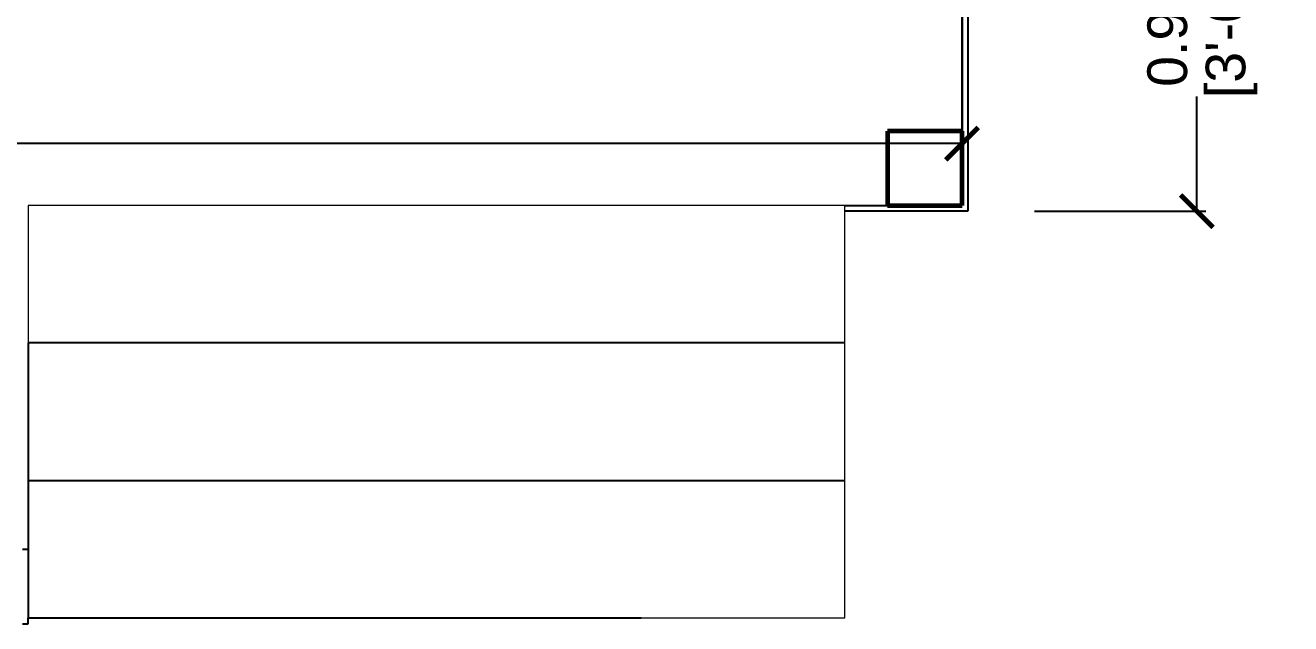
# Model space of a CAD drawing. Header units: metres. Extents: x 12.2 to 77.2, y 18.8 to 35.5.
# Drawn here: x 37.558 to 40.363, y 19.724 to 21.051 of the extents above; entities that cross this region are included whole.
import ezdxf

# ---------------------------------------------------------------- set-up
doc = ezdxf.new("R2010")
doc.units = ezdxf.units.M
doc.layers.get('Defpoints').update_dxf_attribs({"lineweight": 0})
doc.layers.add('0inne_gulv', color=7, linetype='Continuous', lineweight=13)
doc.layers.add('A-WALL', color=250, linetype='Continuous', lineweight=60)
doc.styles.add('TEXTS', font='swissl.ttf')
doc.dimstyles.new('Copy of DIMTEXT', dxfattribs={"dimscale": 0.3, "dimtxt": 0.22, "dimasz": 0.18, "dimexe": 0.05, "dimexo": 0.05, "dimgap": 0.05, "dimtad": 0, "dimzin": 1, "dimdsep": 46, "dimtxsty": 'TEXTS', "dimblk": 'ARCHTICK', "dimcen": 0.1, "dimclrd": 256, "dimclre": 6, "dimclrt": 7, "dimadec": 0, "dimazin": 0, "dimtfac": 0.15, "dimtix": 1, "dimtofl": 0, "dimtmove": 1, "dimatfit": 3, "dimldrblk": 'OPEN', "dimfxl": 1, "dimtolj": 1, "dimtzin": 0, "dimarcsym": 0})

# ---------------------------------------------------------------- blocks, each defined once
blk = doc.blocks.new('_ArchTick')
at = {"color": 0, "linetype": 'ByBlock', "const_width": 0.15}
blk.add_lwpolyline([(-0.5, -0.5), (0.5, 0.5)], dxfattribs=at)
blk = doc.blocks.new('*D57')
at = {"layer": '0inne_gulv', "color": 6, "lineweight": -2, "transparency": 16777216}
for p, q in [((28.7634, 21.1488), (28.7634, 20.7688)), ((39.6346, 21.1488), (39.6346, 20.7688))]:
    blk.add_line(p, q, dxfattribs=at)
at = {"layer": '0inne_gulv', "lineweight": -2, "transparency": 16777216}
for p, q in [((28.7634, 20.7888), (33.9615, 20.7888)), ((39.6346, 20.7888), (34.4365, 20.7888))]:
    blk.add_line(p, q, dxfattribs=at)
at = {"layer": 'Defpoints', "color": 0, "lineweight": 120, "transparency": 16777216}
for p in [(28.7634, 21.5659), (39.6346, 21.5659), (39.6346, 20.7888)]:
    blk.add_point(p, dxfattribs=at)
at = {"layer": '0inne_gulv', "lineweight": -2, "transparency": 16777216, "xscale": 0.072, "yscale": 0.072, "zscale": 0.072, "rotation": 180}
blk.add_blockref('_ArchTick', (28.7634, 20.7888), dxfattribs=at)
at = {"layer": '0inne_gulv', "lineweight": -2, "transparency": 16777216, "xscale": 0.072, "yscale": 0.072, "zscale": 0.072}
blk.add_blockref('_ArchTick', (39.6346, 20.7888), dxfattribs=at)
at = {"layer": '0inne_gulv', "color": 7, "transparency": 16777216, "char_height": 0.088, "attachment_point": 5, "style": 'TEXTS', "bg_fill": 3, "box_fill_scale": 1.1, "bg_fill_color": 256, "bg_fill_true_color": 13158600, "bg_fill_transparency": 0}
for s, insert in [('\\A1;10.87 m', (34.199, 20.8541)), ('\\A1;[35\'-8" ft]', (34.199, 20.7122))]:
    blk.add_mtext(s, dxfattribs=dict(at, insert=insert))
blk = doc.blocks.new('_Open')
at = {"color": 0, "linetype": 'ByBlock', "lineweight": -2}
for p, q in [((-1, 0.167), (0, 0)), ((-1, -0.167), (0, 0)), ((0, 0), (-1, 0))]:
    blk.add_line(p, q, dxfattribs=at)
blk = doc.blocks.new('*D30')
at = {"layer": '0inne_gulv', "color": 6, "lineweight": -2, "transparency": 16777216}
for p, q in [((39.7953, 21.5659), (40.1753, 21.5659)), ((39.7953, 20.6388), (40.1753, 20.6388))]:
    blk.add_line(p, q, dxfattribs=at)
at = {"layer": '0inne_gulv', "lineweight": -2, "transparency": 16777216}
for p, q in [((40.1553, 21.5659), (40.1553, 21.3118)), ((40.1553, 20.6388), (40.1553, 20.8929))]:
    blk.add_line(p, q, dxfattribs=at)
at = {"layer": 'Defpoints', "color": 0, "transparency": 16777216}
for p in [(39.6473, 21.5659), (39.6473, 20.6388), (40.1553, 20.6388)]:
    blk.add_point(p, dxfattribs=at)
at = {"layer": '0inne_gulv', "lineweight": -2, "transparency": 16777216, "xscale": 0.072, "yscale": 0.072, "zscale": 0.072}
for p, rotation in [((40.1553, 21.5659), 90), ((40.1553, 20.6388), 270)]:
    blk.add_blockref('_ArchTick', p, dxfattribs=dict(at, rotation=rotation))
at = {"layer": '0inne_gulv', "color": 7, "transparency": 16777216, "char_height": 0.088, "attachment_point": 5, "rotation": 90, "style": 'TEXTS', "bg_fill": 3, "box_fill_scale": 1.1, "bg_fill_color": 256, "bg_fill_true_color": 13158600, "bg_fill_transparency": 0}
for s, insert in [('\\A1;[3\'-0{\\H0.15x;\\S1/2;}" ft]', (40.232, 21.1024)), ('\\A1;0.93 m', (40.0901, 21.1024))]:
    blk.add_mtext(s, dxfattribs=dict(at, insert=insert))

msp = doc.modelspace()

# ---------------------------------------------------------------- linework, layer by layer
for p, q in [((39.6473, 29.4018), (39.6473, 20.6388)), ((39.6346, 20.8166), (39.6346, 21.5659)), ((39.3746, 20.6515), (39.4695, 20.6515)), ((39.6346, 20.6388), (39.3746, 20.6388)), ((39.6473, 20.6388), (39.6346, 20.6388)), ((37.5645, 20.3467), (37.5645, 20.0419)), ((39.3746, 20.3467), (37.5645, 20.3467)), ((37.5645, 20.0419), (37.5645, 19.8895)), ((37.5645, 20.0419), (39.3746, 20.0419)), ((37.5518, 19.8895), (37.5645, 19.8895)), ((37.5645, 19.8895), (37.5645, 19.7371)), ((37.5518, 19.7244), (37.5645, 19.7244)), ((37.5645, 19.7244), (37.5645, 19.7371)), ((37.5645, 19.7371), (38.9234, 19.7371))]:
    msp.add_line(p, q)
at = {"layer": '0inne_gulv'}
msp.add_lwpolyline([(37.5645, 19.7371), (39.3746, 19.7371), (39.3746, 20.6515), (37.5645, 20.6515)], close=True, dxfattribs=at)
at = {"layer": 'A-WALL'}
for p, q in [((39.4695, 20.8166), (39.4695, 20.6515)), ((39.6346, 20.8166), (39.4695, 20.8166)), ((39.6346, 20.6515), (39.6346, 20.8166)), ((39.4695, 20.6515), (39.6346, 20.6515))]:
    msp.add_line(p, q, dxfattribs=at)

# ---------------------------------------------------------------- next in the draw order: dimensions: what is measured, and where the dimension line sits
at = {"layer": '0inne_gulv'}
dim = msp.add_linear_dim(base=(39.6346, 20.7888), p1=(28.7634, 21.5659), p2=(39.6346, 21.5659), dimstyle='Copy of DIMTEXT', override={"dimscale": 0.4, "dimpost": ' m\\X', "dimfxl": 0.9, "dimfxlon": 1, "dimtfill": 1}, dxfattribs=at)
dim.commit()
dim.dimension.update_dxf_attribs({"geometry": '*D57', "text_midpoint": (34.199, 20.7888)})

# ---------------------------------------------------------------- next in the draw order: dimensions: what is measured, and where the dimension line sits
dim = msp.add_linear_dim(base=(40.1553, 20.6388), p1=(39.6473, 21.5659), p2=(39.6473, 20.6388), angle=90, dimstyle='Copy of DIMTEXT', override={"dimscale": 0.4, "dimpost": ' m\\X', "dimfxl": 0.9, "dimfxlon": 1, "dimtfill": 1}, dxfattribs=at)
dim.commit()
dim.dimension.update_dxf_attribs({"geometry": '*D30', "text_midpoint": (40.1553, 21.1024)})

doc.saveas('drawing.dxf')
